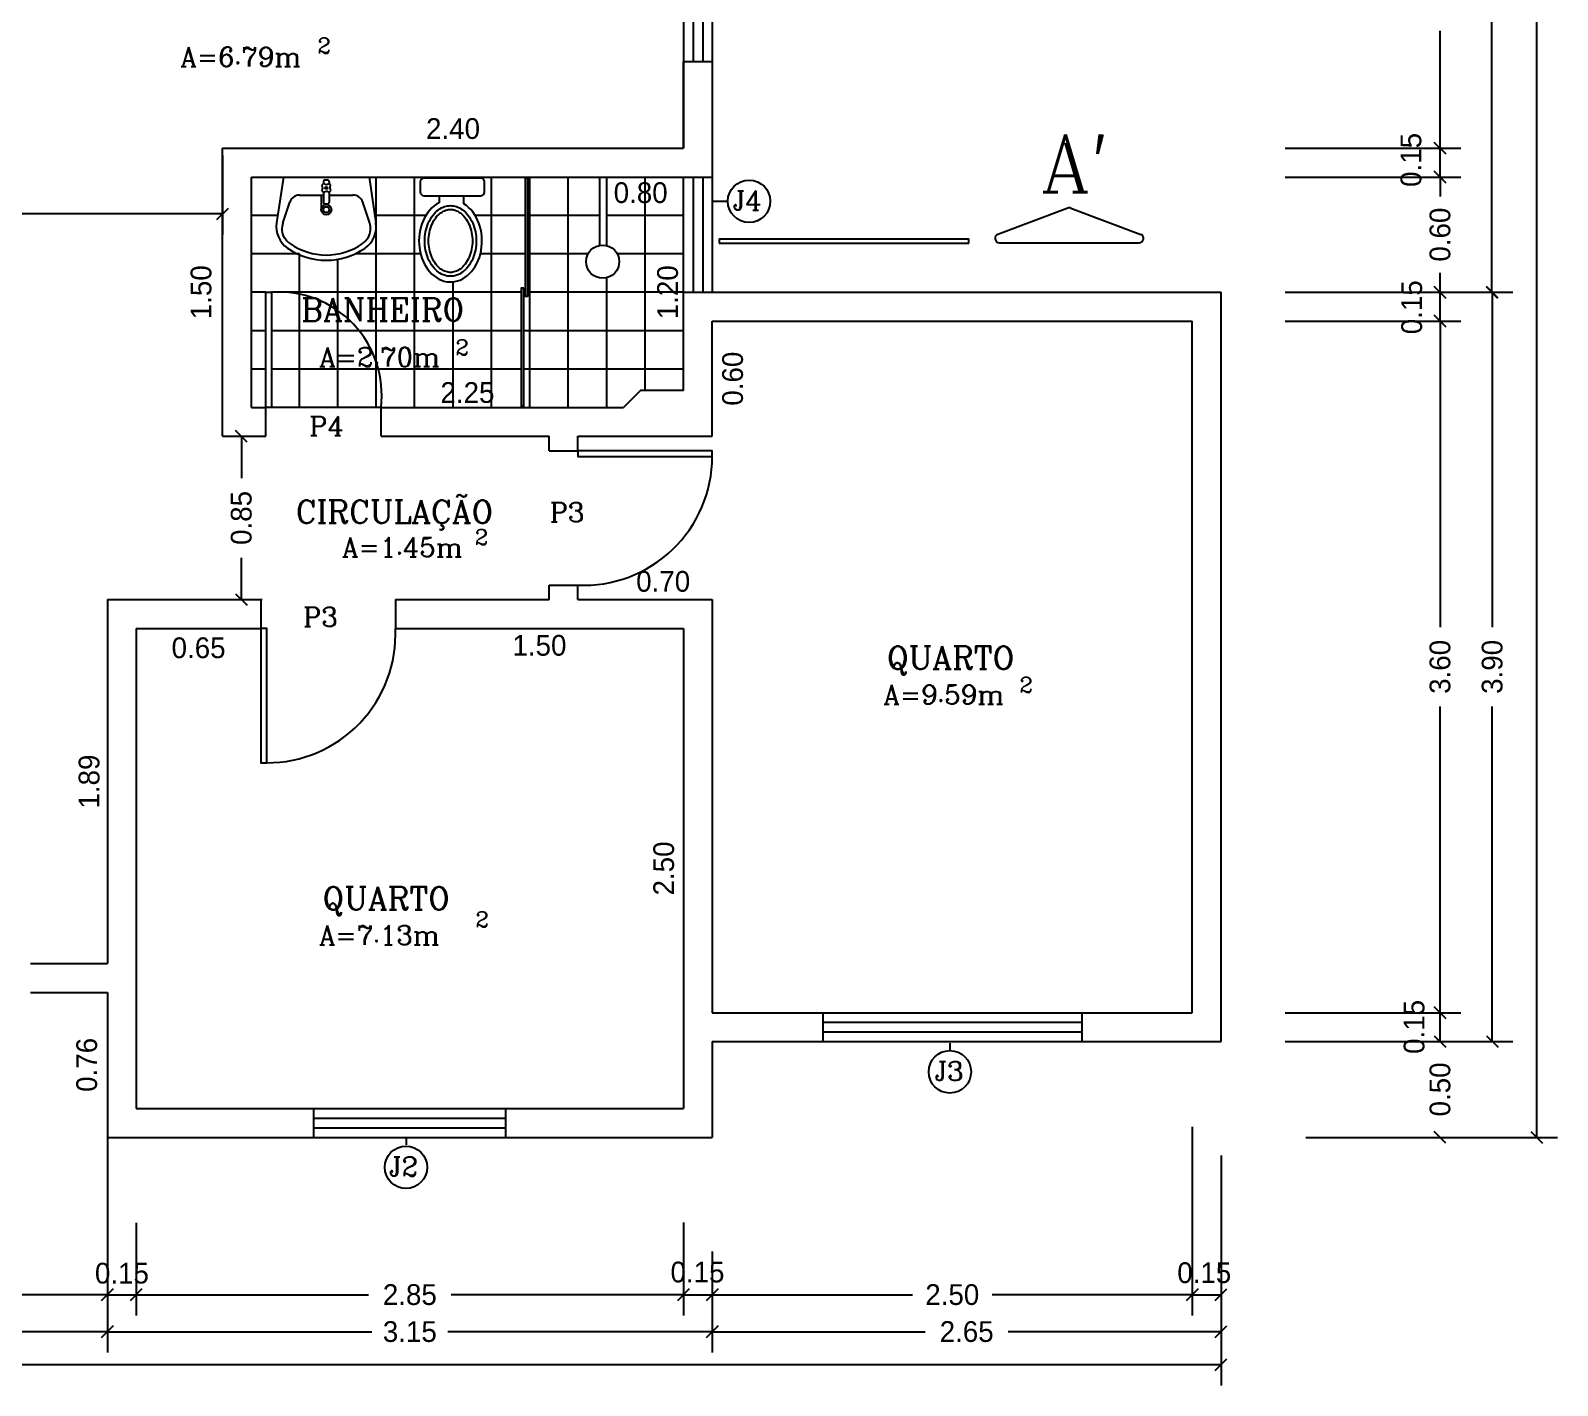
# Model space of a CAD drawing. Extents: x 11 to 119, y 71 to 102.
# Drawn here: x 50.57 to 58.52, y 84.24 to 91.3 of the extents above; entities that cross this region are included whole.
import ezdxf

# ---------------------------------------------------------------- set-up
doc = ezdxf.new("R2010")
doc.units = 0
doc.header["$LTSCALE"] = 20
doc.layers.get('0').update_dxf_attribs({"linetype": 'CONTINUOUS'})
doc.layers.get('DEFPOINTS').update_dxf_attribs({"linetype": 'CONTINUOUS'})
for name, color, linetype in [('COTAS', 244, 'CONTINUOUS'), ('EQUIPAMENTOS', 1, 'CONTINUOUS'), ('ESQUADRIAS', 244, 'CONTINUOUS'), ('PAREDE', 7, 'CONTINUOUS'), ('PAREDES', 7, 'CONTINUOUS'), ('PISO', 30, 'CONTINUOUS'), ('TEXTO', 1, 'CONTINUOUS')]:
    doc.layers.add(name, color=color, linetype=linetype)
doc.styles.add('ROMANC', font='ROMANC.SHX')
doc.dimstyles.get("Standard").update_dxf_attribs({"dimtxt": 0.18, "dimasz": 0.18, "dimexe": 0.18, "dimexo": 0.0625, "dimgap": 0.09, "dimtad": 0, "dimtih": 1, "dimtoh": 1, "dimzin": 0, "dimtxsty": 'STANDARD', "dimcen": 0.09, "dimclrt": 30, "dimazin": 3, "dimtfac": 1, "dimtdec": 4, "dimtofl": 0, "dimtmove": 0, "dimatfit": 3, "dimtolj": 1, "dimtzin": 0})

# ---------------------------------------------------------------- blocks, each defined once
blk = doc.blocks.new('_OBLIQUE')
at = {"color": 0, "linetype": 'BYBLOCK'}
blk.add_line((-0.5, -0.5), (0.5, 0.5), dxfattribs=at)
blk = doc.blocks.new('*D92')
at = {"color": 0, "linetype": 'BYBLOCK', "ltscale": 0.2}
for p, q in [((33.4811, 94.5587), (33.4811, 93.2779)), ((36.0311, 94.5587), (36.0311, 93.2779)), ((33.4811, 93.3859), (34.5401, 93.3859)), ((36.0311, 93.3859), (34.9721, 93.3859))]:
    blk.add_line(p, q, dxfattribs=at)
at = {"layer": 'DEFPOINTS', "color": 0, "linetype": 'BYBLOCK', "ltscale": 0.2}
for p in [(33.4811, 94.5962), (36.0311, 94.5962), (36.0311, 93.3859)]:
    blk.add_point(p, dxfattribs=at)
at = {"color": 0, "linetype": 'BYBLOCK', "ltscale": 0.2, "xscale": 0.06, "yscale": 0.06, "zscale": 0.06, "rotation": 180}
blk.add_blockref('_OBLIQUE', (33.4811, 93.3859), dxfattribs=at)
at = {"color": 0, "linetype": 'BYBLOCK', "ltscale": 0.2, "xscale": 0.06, "yscale": 0.06, "zscale": 0.06}
blk.add_blockref('_OBLIQUE', (36.0311, 93.3859), dxfattribs=at)
at = {"color": 30, "linetype": 'BYBLOCK', "ltscale": 0.2, "insert": (34.7561, 93.3859), "char_height": 0.108, "attachment_point": 5}
blk.add_mtext('\\A1;2.55', dxfattribs=at)
blk = doc.blocks.new('*D89')
at = {"color": 0, "linetype": 'BYBLOCK', "ltscale": 0.2}
for p, q in [((36.0311, 94.7087), (36.0311, 93.4704)), ((33.6311, 93.5784), (34.6241, 93.5784)), ((36.0311, 93.5784), (35.0381, 93.5784))]:
    blk.add_line(p, q, dxfattribs=at)
at = {"layer": 'DEFPOINTS', "color": 0, "linetype": 'BYBLOCK', "ltscale": 0.2}
for p in [(33.6311, 94.7462), (36.0311, 94.7462), (36.0311, 93.5784)]:
    blk.add_point(p, dxfattribs=at)
at = {"color": 0, "linetype": 'BYBLOCK', "ltscale": 0.2, "xscale": 0.06, "yscale": 0.06, "zscale": 0.06, "rotation": 180}
blk.add_blockref('_OBLIQUE', (33.6311, 93.5784), dxfattribs=at)
at = {"color": 0, "linetype": 'BYBLOCK', "ltscale": 0.2, "xscale": 0.06, "yscale": 0.06, "zscale": 0.06}
blk.add_blockref('_OBLIQUE', (36.0311, 93.5784), dxfattribs=at)
at = {"color": 30, "linetype": 'BYBLOCK', "ltscale": 0.2, "insert": (34.8311, 93.5784), "char_height": 0.108, "attachment_point": 5}
blk.add_mtext('\\A1;2.40', dxfattribs=at)
blk = doc.blocks.new('*D93')
at = {"color": 0, "linetype": 'BYBLOCK', "ltscale": 0.2}
for p, q in [((39.1811, 93.8036), (39.1811, 93.2779)), ((36.0311, 93.3859), (37.4081, 93.3859)), ((39.1811, 93.3859), (37.8041, 93.3859))]:
    blk.add_line(p, q, dxfattribs=at)
at = {"layer": 'DEFPOINTS', "color": 0, "linetype": 'BYBLOCK', "ltscale": 0.2}
for p in [(36.0311, 94.5962), (39.1811, 93.8411), (39.1811, 93.3859)]:
    blk.add_point(p, dxfattribs=at)
at = {"color": 0, "linetype": 'BYBLOCK', "ltscale": 0.2, "xscale": 0.06, "yscale": 0.06, "zscale": 0.06, "rotation": 180}
blk.add_blockref('_OBLIQUE', (36.0311, 93.3859), dxfattribs=at)
at = {"color": 0, "linetype": 'BYBLOCK', "ltscale": 0.2, "xscale": 0.06, "yscale": 0.06, "zscale": 0.06}
blk.add_blockref('_OBLIQUE', (39.1811, 93.3859), dxfattribs=at)
at = {"color": 30, "linetype": 'BYBLOCK', "ltscale": 0.2, "insert": (37.6061, 93.3859), "char_height": 0.108, "attachment_point": 5}
blk.add_mtext('\\A1;3.15', dxfattribs=at)
blk = doc.blocks.new('*D90')
at = {"color": 0, "linetype": 'BYBLOCK', "ltscale": 0.2}
for p, q in [((39.0311, 93.9536), (39.0311, 93.4704)), ((36.1811, 93.5784), (37.3901, 93.5784)), ((39.0311, 93.5784), (37.8221, 93.5784))]:
    blk.add_line(p, q, dxfattribs=at)
at = {"layer": 'DEFPOINTS', "color": 0, "linetype": 'BYBLOCK', "ltscale": 0.2}
for p in [(36.1811, 93.9911), (39.0311, 93.9911), (39.0311, 93.5784)]:
    blk.add_point(p, dxfattribs=at)
at = {"color": 0, "linetype": 'BYBLOCK', "ltscale": 0.2, "xscale": 0.06, "yscale": 0.06, "zscale": 0.06, "rotation": 180}
blk.add_blockref('_OBLIQUE', (36.1811, 93.5784), dxfattribs=at)
at = {"color": 0, "linetype": 'BYBLOCK', "ltscale": 0.2, "xscale": 0.06, "yscale": 0.06, "zscale": 0.06}
blk.add_blockref('_OBLIQUE', (39.0311, 93.5784), dxfattribs=at)
at = {"color": 30, "linetype": 'BYBLOCK', "ltscale": 0.2, "insert": (37.6061, 93.5784), "char_height": 0.108, "attachment_point": 5}
blk.add_mtext('\\A1;2.85', dxfattribs=at)
blk = doc.blocks.new('*D94')
at = {"color": 0, "linetype": 'BYBLOCK', "ltscale": 0.2}
for p, q in [((41.8303, 94.3028), (41.8303, 93.2779)), ((39.1811, 93.3859), (40.2897, 93.3859)), ((41.8303, 93.3859), (40.7217, 93.3859))]:
    blk.add_line(p, q, dxfattribs=at)
at = {"layer": 'DEFPOINTS', "color": 0, "linetype": 'BYBLOCK', "ltscale": 0.2}
for p in [(41.8303, 94.3403), (39.1811, 93.8411), (41.8303, 93.3859)]:
    blk.add_point(p, dxfattribs=at)
at = {"color": 0, "linetype": 'BYBLOCK', "ltscale": 0.2, "xscale": 0.06, "yscale": 0.06, "zscale": 0.06, "rotation": 180}
blk.add_blockref('_OBLIQUE', (39.1811, 93.3859), dxfattribs=at)
at = {"color": 0, "linetype": 'BYBLOCK', "ltscale": 0.2, "xscale": 0.06, "yscale": 0.06, "zscale": 0.06}
blk.add_blockref('_OBLIQUE', (41.8303, 93.3859), dxfattribs=at)
at = {"color": 30, "linetype": 'BYBLOCK', "ltscale": 0.2, "insert": (40.5057, 93.3859), "char_height": 0.108, "attachment_point": 5}
blk.add_mtext('\\A1;2.65', dxfattribs=at)
blk = doc.blocks.new('*D91')
at = {"color": 0, "linetype": 'BYBLOCK', "ltscale": 0.2}
for p, q in [((41.6803, 94.4528), (41.6803, 93.4704)), ((39.1811, 93.5784), (40.2237, 93.5784)), ((41.6803, 93.5784), (40.6377, 93.5784))]:
    blk.add_line(p, q, dxfattribs=at)
at = {"layer": 'DEFPOINTS', "color": 0, "linetype": 'BYBLOCK', "ltscale": 0.2}
for p in [(41.6803, 94.4903), (39.1811, 93.8411), (41.6803, 93.5784)]:
    blk.add_point(p, dxfattribs=at)
at = {"color": 0, "linetype": 'BYBLOCK', "ltscale": 0.2, "xscale": 0.06, "yscale": 0.06, "zscale": 0.06, "rotation": 180}
blk.add_blockref('_OBLIQUE', (39.1811, 93.5784), dxfattribs=at)
at = {"color": 0, "linetype": 'BYBLOCK', "ltscale": 0.2, "xscale": 0.06, "yscale": 0.06, "zscale": 0.06}
blk.add_blockref('_OBLIQUE', (41.6803, 93.5784), dxfattribs=at)
at = {"color": 30, "linetype": 'BYBLOCK', "ltscale": 0.2, "insert": (40.4307, 93.5784), "char_height": 0.108, "attachment_point": 5}
blk.add_mtext('\\A1;2.50', dxfattribs=at)
blk = doc.blocks.new('*D87')
at = {"color": 0, "linetype": 'BYBLOCK', "ltscale": 0.2}
for p, q in [((22.5814, 94.2554), (22.5814, 93.1061)), ((41.8303, 94.2547), (41.8303, 93.1061)), ((22.5814, 93.2141), (31.9539, 93.2141)), ((41.8303, 93.2141), (32.4579, 93.2141))]:
    blk.add_line(p, q, dxfattribs=at)
at = {"layer": 'DEFPOINTS', "color": 0, "linetype": 'BYBLOCK', "ltscale": 0.2}
for p in [(22.5814, 94.2929), (41.8303, 94.2922), (41.8303, 93.2141)]:
    blk.add_point(p, dxfattribs=at)
at = {"color": 0, "linetype": 'BYBLOCK', "ltscale": 0.2, "xscale": 0.06, "yscale": 0.06, "zscale": 0.06, "rotation": 180}
blk.add_blockref('_OBLIQUE', (22.5814, 93.2141), dxfattribs=at)
at = {"color": 0, "linetype": 'BYBLOCK', "ltscale": 0.2, "xscale": 0.06, "yscale": 0.06, "zscale": 0.06}
blk.add_blockref('_OBLIQUE', (41.8303, 93.2141), dxfattribs=at)
at = {"color": 30, "linetype": 'BYBLOCK', "ltscale": 0.2, "insert": (32.2059, 93.2141), "char_height": 0.108, "attachment_point": 5}
blk.add_mtext('\\A1;19.25', dxfattribs=at)
blk = doc.blocks.new('*D100')
at = {"color": 0, "linetype": 'BYBLOCK', "ltscale": 0.2}
for p, q in [((42.9141, 103.6476), (43.3479, 103.6476)), ((43.2399, 103.6476), (43.2399, 101.4386)), ((43.2399, 98.7976), (43.2399, 101.0066)), ((42.9155, 98.7976), (43.3479, 98.7976))]:
    blk.add_line(p, q, dxfattribs=at)
at = {"layer": 'DEFPOINTS', "color": 0, "linetype": 'BYBLOCK', "ltscale": 0.2}
for p in [(42.8766, 103.6476), (42.878, 98.7976), (43.2399, 98.7976)]:
    blk.add_point(p, dxfattribs=at)
at = {"color": 0, "linetype": 'BYBLOCK', "ltscale": 0.2, "xscale": 0.06, "yscale": 0.06, "zscale": 0.06}
for p, rotation in [((43.2399, 103.6476), 90), ((43.2399, 98.7976), 270)]:
    blk.add_blockref('_OBLIQUE', p, dxfattribs=dict(at, rotation=rotation))
at = {"color": 30, "linetype": 'BYBLOCK', "ltscale": 0.2, "insert": (43.2399, 101.2226), "char_height": 0.108, "attachment_point": 5, "rotation": 90}
blk.add_mtext('\\A1;4.85', dxfattribs=at)
blk = doc.blocks.new('*D96')
at = {"color": 0, "linetype": 'BYBLOCK', "ltscale": 0.2}
for p, q in [((42.2723, 108.0476), (43.582, 108.0476)), ((43.474, 108.0476), (43.474, 101.4746)), ((43.474, 94.3976), (43.474, 100.9706)), ((42.2723, 94.3976), (43.582, 94.3976))]:
    blk.add_line(p, q, dxfattribs=at)
at = {"layer": 'DEFPOINTS', "color": 0, "linetype": 'BYBLOCK', "ltscale": 0.2}
for p in [(42.2348, 108.0476), (42.2348, 94.3976), (43.474, 94.3976)]:
    blk.add_point(p, dxfattribs=at)
at = {"color": 0, "linetype": 'BYBLOCK', "ltscale": 0.2, "xscale": 0.06, "yscale": 0.06, "zscale": 0.06}
for p, rotation in [((43.474, 108.0476), 90), ((43.474, 94.3976), 270)]:
    blk.add_blockref('_OBLIQUE', p, dxfattribs=dict(at, rotation=rotation))
at = {"color": 30, "linetype": 'BYBLOCK', "ltscale": 0.2, "insert": (43.474, 101.2226), "char_height": 0.108, "attachment_point": 5, "rotation": 90}
blk.add_mtext('\\A1;13.65', dxfattribs=at)
blk = doc.blocks.new('*D83')
at = {"layer": 'DEFPOINTS', "color": 0, "linetype": 'BYBLOCK', "ltscale": 0.2}
for p in [(36.6311, 99.5476), (36.5195, 98.0476), (36.6311, 98.0476)]:
    blk.add_point(p, dxfattribs=at)
at = {"color": 30, "linetype": 'BYBLOCK', "ltscale": 0.2, "insert": (36.5195, 98.7976), "char_height": 0.108, "attachment_point": 5, "rotation": 90}
blk.add_mtext('\\A1;1.50', dxfattribs=at)
blk = doc.blocks.new('*D77')
at = {"layer": 'DEFPOINTS', "color": 0, "linetype": 'BYBLOCK', "ltscale": 0.2}
for p in [(39.1811, 98.6476), (39.1811, 98.0476), (39.2875, 98.0476)]:
    blk.add_point(p, dxfattribs=at)
at = {"color": 30, "linetype": 'BYBLOCK', "ltscale": 0.2, "insert": (39.2875, 98.3476), "char_height": 0.108, "attachment_point": 5, "rotation": 90}
blk.add_mtext('\\A1;0.60', dxfattribs=at)
blk = doc.blocks.new('*D84')
at = {"layer": 'DEFPOINTS', "color": 0, "linetype": 'BYBLOCK', "ltscale": 0.2}
for p in [(35.9365, 97.1976), (35.9365, 95.3026), (35.9365, 95.3026)]:
    blk.add_point(p, dxfattribs=at)
at = {"color": 30, "linetype": 'BYBLOCK', "ltscale": 0.2, "insert": (35.9365, 96.2501), "char_height": 0.108, "attachment_point": 5, "rotation": 90}
blk.add_mtext('\\A1;1.89', dxfattribs=at)
blk = doc.blocks.new('*D82')
at = {"layer": 'DEFPOINTS', "color": 0, "linetype": 'BYBLOCK', "ltscale": 0.2}
for p in [(38.9286, 97.0476), (38.9286, 94.5476), (38.9286, 94.5476)]:
    blk.add_point(p, dxfattribs=at)
at = {"color": 30, "linetype": 'BYBLOCK', "ltscale": 0.2, "insert": (38.9286, 95.7976), "char_height": 0.108, "attachment_point": 5, "rotation": 90}
blk.add_mtext('\\A1;2.50', dxfattribs=at)
blk = doc.blocks.new('*D95')
at = {"layer": 'DEFPOINTS', "color": 0, "linetype": 'BYBLOCK', "ltscale": 0.2}
for p in [(36.0311, 95.1526), (35.9241, 94.3976), (36.0311, 94.3976)]:
    blk.add_point(p, dxfattribs=at)
at = {"color": 30, "linetype": 'BYBLOCK', "ltscale": 0.2, "insert": (35.9241, 94.7751), "char_height": 0.108, "attachment_point": 5, "rotation": 90}
blk.add_mtext('\\A1;0.76', dxfattribs=at)
blk = doc.blocks.new('*D79')
at = {"layer": 'DEFPOINTS', "color": 0, "linetype": 'BYBLOCK', "ltscale": 0.2}
for p in [(37.5311, 97.0476), (39.0311, 97.0476), (39.0311, 96.9586)]:
    blk.add_point(p, dxfattribs=at)
at = {"color": 30, "linetype": 'BYBLOCK', "ltscale": 0.2, "insert": (38.2811, 96.9586), "char_height": 0.108, "attachment_point": 5}
blk.add_mtext('\\A1;1.50', dxfattribs=at)
blk = doc.blocks.new('*D81')
at = {"color": 0, "linetype": 'BYBLOCK', "ltscale": 0.2}
for p, q in [((36.6686, 98.0476), (36.8368, 98.0476)), ((36.7288, 98.0476), (36.7288, 97.8296)), ((36.7288, 97.1976), (36.7288, 97.4156)), ((36.6686, 97.1976), (36.8368, 97.1976))]:
    blk.add_line(p, q, dxfattribs=at)
at = {"layer": 'DEFPOINTS', "color": 0, "linetype": 'BYBLOCK', "ltscale": 0.2}
for p in [(36.6311, 98.0476), (36.6311, 97.1976), (36.7288, 97.1976)]:
    blk.add_point(p, dxfattribs=at)
at = {"color": 0, "linetype": 'BYBLOCK', "ltscale": 0.2, "xscale": 0.06, "yscale": 0.06, "zscale": 0.06}
for p, rotation in [((36.7288, 98.0476), 90), ((36.7288, 97.1976), 270)]:
    blk.add_blockref('_OBLIQUE', p, dxfattribs=dict(at, rotation=rotation))
at = {"color": 30, "linetype": 'BYBLOCK', "ltscale": 0.2, "insert": (36.7288, 97.6226), "char_height": 0.108, "attachment_point": 5, "rotation": 90}
blk.add_mtext('\\A1;0.85', dxfattribs=at)
blk = doc.blocks.new('*D80')
at = {"layer": 'DEFPOINTS', "color": 0, "linetype": 'BYBLOCK', "ltscale": 0.2}
for p in [(36.1811, 97.0476), (36.8311, 97.0476), (36.8311, 96.9459)]:
    blk.add_point(p, dxfattribs=at)
at = {"color": 30, "linetype": 'BYBLOCK', "ltscale": 0.2, "insert": (36.5061, 96.9459), "char_height": 0.108, "attachment_point": 5}
blk.add_mtext('\\A1;0.65', dxfattribs=at)
blk = doc.blocks.new('*D78')
at = {"layer": 'DEFPOINTS', "color": 0, "linetype": 'BYBLOCK', "ltscale": 0.2}
for p in [(38.5754, 97.2917), (39.2754, 97.2917), (39.2754, 97.2917)]:
    blk.add_point(p, dxfattribs=at)
at = {"color": 30, "linetype": 'BYBLOCK', "ltscale": 0.2, "insert": (38.9254, 97.2917), "char_height": 0.108, "attachment_point": 5}
blk.add_mtext('\\A1;0.70', dxfattribs=at)
blk = doc.blocks.new('*D86')
at = {"color": 0, "linetype": 'BYBLOCK', "ltscale": 0.2}
for p, q in [((33.6311, 100.1351), (33.6311, 99.0979)), ((36.6311, 99.5101), (36.6311, 99.0979)), ((33.6311, 99.2059), (34.9331, 99.2059)), ((36.6311, 99.2059), (35.3291, 99.2059))]:
    blk.add_line(p, q, dxfattribs=at)
at = {"layer": 'DEFPOINTS', "color": 0, "linetype": 'BYBLOCK', "ltscale": 0.2}
for p in [(33.6311, 100.1726), (36.6311, 99.5476), (36.6311, 99.2059)]:
    blk.add_point(p, dxfattribs=at)
at = {"color": 0, "linetype": 'BYBLOCK', "ltscale": 0.2, "xscale": 0.06, "yscale": 0.06, "zscale": 0.06, "rotation": 180}
blk.add_blockref('_OBLIQUE', (33.6311, 99.2059), dxfattribs=at)
at = {"color": 0, "linetype": 'BYBLOCK', "ltscale": 0.2, "xscale": 0.06, "yscale": 0.06, "zscale": 0.06}
blk.add_blockref('_OBLIQUE', (36.6311, 99.2059), dxfattribs=at)
at = {"color": 30, "linetype": 'BYBLOCK', "ltscale": 0.2, "insert": (35.1311, 99.2059), "char_height": 0.108, "attachment_point": 5}
blk.add_mtext('\\A1;3.00', dxfattribs=at)
blk = doc.blocks.new('*D74')
at = {"layer": 'DEFPOINTS', "color": 0, "linetype": 'BYBLOCK', "ltscale": 0.2}
for p in [(39.0311, 98.2748), (36.7811, 98.1976), (39.0311, 98.1976)]:
    blk.add_point(p, dxfattribs=at)
at = {"color": 30, "linetype": 'BYBLOCK', "ltscale": 0.2, "insert": (37.9061, 98.2748), "char_height": 0.108, "attachment_point": 5}
blk.add_mtext('\\A1;2.25', dxfattribs=at)
blk = doc.blocks.new('*D73')
at = {"layer": 'DEFPOINTS', "color": 0, "linetype": 'BYBLOCK', "ltscale": 0.2}
for p in [(36.6311, 99.6491), (36.6311, 99.5476), (39.0311, 99.5476)]:
    blk.add_point(p, dxfattribs=at)
at = {"color": 30, "linetype": 'BYBLOCK', "ltscale": 0.2, "insert": (37.8311, 99.6491), "char_height": 0.108, "attachment_point": 5}
blk.add_mtext('\\A1;2.40', dxfattribs=at)
blk = doc.blocks.new('*D76')
at = {"layer": 'DEFPOINTS', "color": 0, "linetype": 'BYBLOCK', "ltscale": 0.2}
for p in [(38.8531, 99.3976), (38.8531, 98.1976), (38.9489, 98.1976)]:
    blk.add_point(p, dxfattribs=at)
at = {"color": 30, "linetype": 'BYBLOCK', "ltscale": 0.2, "insert": (38.9489, 98.7976), "char_height": 0.108, "attachment_point": 5, "rotation": 90}
blk.add_mtext('\\A1;1.20', dxfattribs=at)
blk = doc.blocks.new('*D75')
at = {"layer": 'DEFPOINTS', "color": 0, "linetype": 'BYBLOCK', "ltscale": 0.2}
for p in [(38.4081, 99.3976), (39.2081, 99.3976), (39.2081, 99.3153)]:
    blk.add_point(p, dxfattribs=at)
at = {"color": 30, "linetype": 'BYBLOCK', "ltscale": 0.2, "insert": (38.8081, 99.3153), "char_height": 0.108, "attachment_point": 5}
blk.add_mtext('\\A1;0.80', dxfattribs=at)
blk = doc.blocks.new('*D99')
at = {"color": 0, "linetype": 'BYBLOCK', "ltscale": 0.2}
for p, q in [((42.8849, 98.7976), (43.3504, 98.7976)), ((43.2424, 98.7976), (43.2424, 97.0542)), ((43.2424, 94.8968), (43.2424, 96.6402)), ((42.8849, 94.8968), (43.3504, 94.8968))]:
    blk.add_line(p, q, dxfattribs=at)
at = {"layer": 'DEFPOINTS', "color": 0, "linetype": 'BYBLOCK', "ltscale": 0.2}
for p in [(42.8474, 98.7976), (42.8474, 94.8968), (43.2424, 94.8968)]:
    blk.add_point(p, dxfattribs=at)
at = {"color": 0, "linetype": 'BYBLOCK', "ltscale": 0.2, "xscale": 0.06, "yscale": 0.06, "zscale": 0.06}
for p, rotation in [((43.2424, 98.7976), 90), ((43.2424, 94.8968), 270)]:
    blk.add_blockref('_OBLIQUE', p, dxfattribs=dict(at, rotation=rotation))
at = {"color": 30, "linetype": 'BYBLOCK', "ltscale": 0.2, "insert": (43.2424, 96.8472), "char_height": 0.108, "attachment_point": 5, "rotation": 90}
blk.add_mtext('\\A1;3.90', dxfattribs=at)
blk = doc.blocks.new('*D97')
at = {"color": 0, "linetype": 'BYBLOCK', "ltscale": 0.2}
for p, q in [((42.9708, 94.8968), (42.9708, 95.0168)), ((42.4334, 94.8968), (43.0788, 94.8968)), ((42.4334, 94.3976), (43.0788, 94.3976)), ((42.9708, 94.3976), (42.9708, 94.3976))]:
    blk.add_line(p, q, dxfattribs=at)
at = {"layer": 'DEFPOINTS', "color": 0, "linetype": 'BYBLOCK', "ltscale": 0.2}
for p in [(42.3959, 94.8968), (42.9708, 94.8968), (42.3959, 94.3976)]:
    blk.add_point(p, dxfattribs=at)
at = {"color": 0, "linetype": 'BYBLOCK', "ltscale": 0.2, "xscale": 0.06, "yscale": 0.06, "zscale": 0.06}
for p, rotation in [((42.9708, 94.8968), 270), ((42.9708, 94.3976), 90)]:
    blk.add_blockref('_OBLIQUE', p, dxfattribs=dict(at, rotation=rotation))
at = {"color": 30, "linetype": 'BYBLOCK', "ltscale": 0.2, "insert": (42.9708, 94.6472), "char_height": 0.108, "attachment_point": 5, "rotation": 90}
blk.add_mtext('\\A1;0.50', dxfattribs=at)

msp = doc.modelspace()

# ---------------------------------------------------------------- linework, layer by layer
at = {"color": 244, "linetype": 'BYBLOCK', "ltscale": 0.2}
for p, q in [((57.9091, 90.6845), (57.9091, 91.2955)), ((57.1027, 90.6845), (58.0171, 90.6845)), ((57.9091, 90.5345), (57.9091, 90.6845)), ((57.1027, 90.5345), (58.0171, 90.5345)), ((57.9091, 90.5345), (57.9091, 90.4325)), ((57.9091, 89.9345), (57.9091, 90.0365)), ((57.1027, 89.9345), (58.0171, 89.9345)), ((57.9091, 89.7845), (57.9091, 89.9345)), ((57.1027, 89.7845), (58.0171, 89.7845)), ((57.9091, 89.7845), (57.9091, 88.1912)), ((57.9091, 86.1838), (57.9091, 87.7772)), ((57.9091, 86.1838), (57.9091, 86.2438)), ((57.1027, 86.1838), (58.0171, 86.1838)), ((57.9091, 86.0338), (57.9091, 86.1838)), ((57.1027, 86.0338), (58.0171, 86.0338)), ((56.7686, 85.4398), (56.7686, 84.6074)), ((51.1194, 85.0905), (51.1194, 84.6074)), ((54.1194, 84.9405), (54.1194, 84.6074)), ((50.9694, 84.7154), (51.1194, 84.7154)), ((53.9694, 84.7154), (54.1194, 84.7154)), ((56.6186, 84.7154), (56.7686, 84.7154))]:
    msp.add_line(p, q, dxfattribs=at)
at = {"layer": 'DEFPOINTS', "color": 0, "linetype": 'BYBLOCK', "ltscale": 0.2}
for p in [(53.9694, 90.6845), (53.9694, 90.6845), (54.1194, 90.5345), (54.1194, 90.5345), (56.7686, 89.9345), (56.7686, 89.9345), (56.6186, 89.7845), (56.6186, 89.7845), (56.6186, 86.1838), (56.6186, 86.1838), (56.7686, 86.0338), (50.9694, 85.8831), (56.6186, 85.6273), (53.9694, 85.128)]:
    msp.add_point(p, dxfattribs=at)
at = {"layer": 'DEFPOINTS', "color": 244, "linetype": 'BYBLOCK', "ltscale": 0.2}
for p in [(57.9091, 90.6845), (57.9091, 90.5345), (57.9091, 89.9345), (57.9091, 89.7845), (57.9091, 86.1838), (56.7686, 85.4773), (51.1194, 85.128), (54.1194, 84.978), (51.1194, 84.7154), (54.1194, 84.7154), (56.7686, 84.7154)]:
    msp.add_point(p, dxfattribs=at)
at = {"layer": 'EQUIPAMENTOS', "color": 244, "ltscale": 0.3}
for p, q in [((51.887, 90.5345), (51.8507, 90.2959)), ((51.887, 90.5345), (52.3318, 90.5345)), ((52.0944, 90.5095), (52.0944, 90.4994)), ((52.1044, 90.5195), (52.1144, 90.5195)), ((52.1244, 90.5095), (52.1244, 90.4994)), ((52.3318, 90.5345), (52.368, 90.2959)), ((51.8831, 90.295), (51.9191, 90.4037)), ((51.9704, 90.4407), (52.0944, 90.4407)), ((52.0944, 90.4557), (52.0944, 90.4043)), ((52.1244, 90.4557), (52.1244, 90.4043)), ((52.1244, 90.4407), (52.2484, 90.4407)), ((52.3356, 90.295), (52.2997, 90.4037)), ((52.1044, 90.3943), (52.1144, 90.3943))]:
    msp.add_line(p, q, dxfattribs=at)
at = {"layer": 'EQUIPAMENTOS', "color": 244, "linetype": 'CONTINUOUS', "ltscale": 0.04}
for p, q in [((52.5985, 90.5091), (52.5985, 90.457)), ((52.9136, 90.5291), (52.6185, 90.5291)), ((52.9336, 90.457), (52.9336, 90.5091)), ((52.6185, 90.437), (52.9136, 90.437))]:
    msp.add_line(p, q, dxfattribs=at)
at = {"layer": 'EQUIPAMENTOS', "color": 244, "ltscale": 0.5}
for p, q in [((53.5328, 90.5375), (53.5328, 90.1788)), ((53.568, 90.5375), (53.568, 90.1782))]:
    msp.add_line(p, q, dxfattribs=at)
at = {"layer": 'EQUIPAMENTOS', "color": 244, "linetype": 'CONTINUOUS', "ltscale": 0.3}
msp.add_line((52.0826, 90.4407), (52.0826, 90.3678), dxfattribs=at)
at = {"layer": 'EQUIPAMENTOS', "color": 244, "linetype": 'CONTINUOUS', "ltscale": 0.5}
for p, q in [((52.6964, 90.437), (52.6964, 90.4008)), ((52.8258, 90.3953), (52.8258, 90.437))]:
    msp.add_line(p, q, dxfattribs=at)
at = {"layer": 'EQUIPAMENTOS', "color": 30, "ltscale": 0.2}
for points in [[(53.1587, 90.5284), (53.1458, 90.5284), (53.1458, 89.9148), (53.1587, 89.9148)], [(53.1372, 89.9556), (53.1244, 89.9556), (53.1244, 89.342), (53.1372, 89.342)]]:
    msp.add_lwpolyline(points, close=True, dxfattribs=at)
at = {"layer": 'EQUIPAMENTOS', "color": 244, "ltscale": 0.3}
for centre, radius in [((52.1094, 90.4776), 0.00545), ((52.1094, 90.3645), 0.0265), ((52.1094, 90.3645), 0.0152)]:
    msp.add_circle(centre, radius, dxfattribs=at)
at = {"layer": 'EQUIPAMENTOS', "color": 244, "ltscale": 0.5}
msp.add_circle((53.5488, 90.0939), 0.0864, dxfattribs=at)
at = {"layer": 'EQUIPAMENTOS', "color": 244, "ltscale": 0.3}
for centre, radius, start, end in [((52.1094, 90.4776), 0.0265, 120.30931, 151.85007), ((52.0726, 90.4769), 0.0188, 317.68942, 44.46996), ((52.1044, 90.5095), 0.01, 90, 180), ((52.1087, 90.5144), 0.0188, 227.68942, 314.46996), ((52.1144, 90.5095), 0.01, 0, 90), ((52.1094, 90.4776), 0.0265, 30.30931, 61.85007), ((52.1462, 90.4782), 0.0188, 137.68942, 224.46996), ((51.9704, 90.3867), 0.054, 90, 161.69005), ((52.1094, 90.4776), 0.0265, 210.30931, 241.85007), ((52.1044, 90.4043), 0.01, 180, 270), ((52.1101, 90.4407), 0.0188, 47.68942, 134.46996), ((52.1144, 90.4043), 0.01, 270, 0), ((52.1094, 90.4776), 0.0265, 300.30931, 331.85007), ((52.2484, 90.3867), 0.054, 18.30995, 90), ((51.9842, 90.2756), 0.135, 171.35854, 235.18128), ((51.9881, 90.2635), 0.1096, 163.29161, 203.50584), ((52.2346, 90.2756), 0.135, 304.81872, 8.64146), ((52.2502, 90.2667), 0.09, 330.35218, 18.30995), ((51.9842, 90.2756), 0.108, 209.64782, 235.18128), ((52.1094, 90.4556), 0.3542, 235.18128, 304.81872), ((52.1094, 90.4556), 0.3272, 235.18128, 304.81872), ((52.2346, 90.2756), 0.108, 304.81872, 330.35218)]:
    msp.add_arc(centre, radius, start, end, dxfattribs=at)
at = {"layer": 'EQUIPAMENTOS', "color": 244, "linetype": 'CONTINUOUS', "ltscale": 0.04}
for centre, start, end in [((52.6185, 90.5091), 90, 180), ((52.9136, 90.5091), 0, 90), ((52.6185, 90.457), 180, 270), ((52.9136, 90.457), 270, 0)]:
    msp.add_arc(centre, 0.02, start, end, dxfattribs=at)
at = {"layer": 'EQUIPAMENTOS', "color": 244, "linetype": 'CONTINUOUS', "ltscale": 0.5}
msp.add_ellipse((52.7561, 90.2017), major_axis=(0, -0.2138), ratio=0.767443, start_param=-2.768916, end_param=2.702855, dxfattribs=at)
for points in [[(52.7561, 90.0179), (52.766, 90.0179), (52.7763, 90.0194), (52.7974, 90.0263), (52.8082, 90.0318), (52.8291, 90.047), (52.8393, 90.057), (52.8574, 90.0806), (52.8654, 90.0942), (52.8844, 90.1384), (52.8902, 90.1701), (52.8902, 90.2333), (52.8844, 90.2649), (52.8654, 90.3091), (52.8574, 90.3228), (52.8393, 90.3464), (52.8291, 90.3563), (52.8082, 90.3716), (52.7974, 90.3771), (52.7763, 90.384), (52.766, 90.3855), (52.7463, 90.3855), (52.736, 90.384), (52.7149, 90.3771), (52.704, 90.3716), (52.6831, 90.3563), (52.673, 90.3464), (52.6548, 90.3228), (52.6469, 90.3091), (52.6279, 90.2649), (52.622, 90.2333), (52.622, 90.1701), (52.6279, 90.1384), (52.6469, 90.0942), (52.6548, 90.0806), (52.673, 90.057), (52.6831, 90.047), (52.704, 90.0318), (52.7149, 90.0263), (52.736, 90.0194), (52.7463, 90.0179), (52.7561, 90.0179)], [(52.7561, 90.0379), (52.7639, 90.0379), (52.7721, 90.039), (52.7891, 90.0446), (52.7981, 90.0491), (52.8157, 90.062), (52.8245, 90.0706), (52.8405, 90.0913), (52.8476, 90.1035), (52.8648, 90.1436), (52.8702, 90.1726), (52.8702, 90.2308), (52.8648, 90.2599), (52.8476, 90.2998), (52.8405, 90.312), (52.8245, 90.3328), (52.8157, 90.3414), (52.798, 90.3543), (52.7891, 90.3587), (52.7721, 90.3643), (52.7639, 90.3655), (52.7484, 90.3655), (52.7402, 90.3643), (52.7231, 90.3587), (52.7142, 90.3543), (52.6965, 90.3414), (52.6877, 90.3328), (52.6718, 90.3121), (52.6647, 90.2999), (52.6474, 90.2598), (52.642, 90.2308), (52.642, 90.1726), (52.6475, 90.1434), (52.6646, 90.1036), (52.6718, 90.0913), (52.6877, 90.0705), (52.6965, 90.062), (52.7142, 90.0491), (52.7231, 90.0446), (52.7402, 90.039), (52.7484, 90.0379), (52.7561, 90.0379)]]:
    msp.add_open_spline(points, degree=3, knots=[0, 0, 0, 0, 0.261799, 0.261799, 0.523599, 0.523599, 0.785398, 0.785398, 1.047198, 1.047198, 1.570796, 1.570796, 2.094395, 2.094395, 2.356194, 2.356194, 2.617994, 2.617994, 2.879793, 2.879793, 3.141593, 3.141593, 3.403392, 3.403392, 3.665191, 3.665191, 3.926991, 3.926991, 4.18879, 4.18879, 4.712389, 4.712389, 5.235988, 5.235988, 5.497787, 5.497787, 5.759587, 5.759587, 6.021386, 6.021386, 6.283185, 6.283185, 6.283185, 6.283185], dxfattribs=at)
at = {"layer": 'ESQUADRIAS', "color": 1, "ltscale": 0.2}
for p, q in [((53.9694, 91.8345), (53.9694, 91.1345)), ((54.1194, 91.8345), (54.1194, 91.1345)), ((53.9694, 89.9345), (53.9694, 90.5345)), ((54.1194, 90.5345), (54.1194, 89.9345)), ((54.1989, 90.4066), (54.122, 90.4066)), ((54.6943, 86.1838), (56.0443, 86.1838)), ((54.6943, 86.0338), (56.0443, 86.0338)), ((55.3585, 85.9861), (55.3585, 86.0252)), ((52.0444, 85.6845), (53.0444, 85.6845)), ((52.0444, 85.5345), (53.0444, 85.5345)), ((52.5265, 85.4961), (52.5265, 85.5353))]:
    msp.add_line(p, q, dxfattribs=at)
at = {"layer": 'ESQUADRIAS', "color": 5, "ltscale": 0.2}
for p, q in [((54.0194, 91.8345), (54.0194, 91.1345)), ((54.0694, 91.8345), (54.0694, 91.1345)), ((54.0194, 90.5345), (54.0194, 89.9345)), ((54.0694, 90.5345), (54.0694, 89.9345)), ((54.6943, 86.1338), (56.0443, 86.1338)), ((54.6943, 86.0838), (56.0443, 86.0838)), ((52.0444, 85.6345), (53.0444, 85.6345)), ((52.0444, 85.5845), (53.0444, 85.5845))]:
    msp.add_line(p, q, dxfattribs=at)
at = {"layer": 'ESQUADRIAS', "color": 1, "ltscale": 0.2}
for points in [[(51.7944, 89.3345), (51.7944, 89.9345), (51.8244, 89.9345), (51.8244, 89.3345)], [(53.4194, 89.1095), (53.4194, 89.0795), (54.1194, 89.0795), (54.1194, 89.1095)], [(51.7694, 88.1845), (51.7694, 87.4845), (51.7994, 87.4845), (51.7994, 88.1845)]]:
    msp.add_lwpolyline(points, close=True, dxfattribs=at)
for centre in [(54.311, 90.4083), (55.3565, 85.8758), (52.5244, 85.3789)]:
    msp.add_circle(centre, 0.1104, dxfattribs=at)
at = {"layer": 'ESQUADRIAS', "color": 30, "ltscale": 0.2}
for centre, radius, start, end in [((51.8618, 89.3994), 0.5365, 353.05995, 94.00244), ((53.4487, 89.0795), 0.6706, 267.4911, 360), ((51.7994, 88.1552), 0.6706, 270, 2.5089)]:
    msp.add_arc(centre, radius, start, end, dxfattribs=at)
at = {"layer": 'PAREDE', "color": 7, "ltscale": 0.2}
for p, q in [((54.1194, 91.1345), (53.9694, 91.1345)), ((53.9694, 91.1345), (53.9694, 90.6845)), ((53.9694, 90.6845), (53.9694, 91.1345)), ((54.1194, 91.1345), (54.1194, 90.5345)), ((51.5694, 89.1845), (51.5694, 90.6845)), ((51.5694, 90.6845), (53.9694, 90.6845)), ((51.5694, 90.6845), (53.9194, 90.6845)), ((51.7194, 90.5345), (54.1194, 90.5345)), ((51.7194, 89.3345), (51.7194, 90.5345)), ((53.9694, 89.9345), (56.7686, 89.9345)), ((53.9694, 89.4224), (53.9694, 89.9345)), ((56.7686, 86.0338), (56.7686, 89.9345)), ((54.1194, 89.7845), (56.6186, 89.7845)), ((54.1194, 89.1845), (54.1194, 89.7845)), ((56.6186, 86.1838), (56.6186, 89.7845)), ((51.7194, 89.3345), (51.7944, 89.3345)), ((51.7194, 89.3345), (51.7944, 89.3345)), ((51.7944, 89.1845), (51.7944, 89.3345)), ((52.3944, 89.1845), (52.3944, 89.3345)), ((52.3944, 89.3345), (53.6577, 89.3345)), ((51.5694, 89.1845), (51.7944, 89.1845)), ((51.5694, 89.1845), (51.7944, 89.1845)), ((52.3944, 89.1845), (53.2694, 89.1845)), ((53.2694, 89.1095), (53.2694, 89.1845)), ((53.2694, 89.1095), (53.2694, 89.1845)), ((53.4194, 89.1095), (53.4194, 89.1845)), ((53.4194, 89.1095), (53.4194, 89.1845)), ((53.4194, 89.1845), (54.1194, 89.1845)), ((53.2694, 89.1095), (53.4194, 89.1095)), ((50.9694, 88.3345), (50.9694, 86.4396)), ((50.9694, 88.3345), (51.7694, 88.3345)), ((51.7694, 88.3345), (51.7694, 88.1845)), ((52.4694, 88.3345), (53.2694, 88.3345)), ((52.4694, 88.3345), (52.4694, 88.1845)), ((53.2694, 88.3345), (53.2694, 88.4095)), ((53.2694, 88.4095), (53.4194, 88.4095)), ((53.2694, 88.3345), (53.2694, 88.4095)), ((53.4194, 88.3345), (53.4194, 88.4095)), ((53.4194, 88.3345), (53.4194, 88.4095)), ((53.4194, 88.3345), (54.1194, 88.3345)), ((54.1194, 88.3345), (54.1194, 86.1838)), ((51.1194, 88.1845), (51.1194, 85.6845)), ((51.1194, 88.1845), (51.7694, 88.1845)), ((52.4694, 88.1845), (53.9694, 88.1845)), ((53.9694, 88.1845), (53.9694, 85.6845)), ((50.5694, 86.4396), (50.9694, 86.4396)), ((50.5694, 86.2896), (50.9694, 86.2896)), ((50.9694, 86.2896), (50.9694, 85.5345)), ((54.1194, 86.1838), (54.6943, 86.1838)), ((56.0443, 86.1838), (56.6186, 86.1838)), ((54.1194, 86.0338), (54.6943, 86.0338)), ((54.1194, 86.0338), (54.1194, 85.5345)), ((56.0443, 86.0338), (56.7686, 86.0338)), ((51.1194, 85.6845), (52.0444, 85.6845)), ((53.0444, 85.6845), (53.9694, 85.6845)), ((50.9694, 85.5345), (52.0444, 85.5345)), ((53.0444, 85.5345), (54.1194, 85.5345))]:
    msp.add_line(p, q, dxfattribs=at)
at = {"layer": 'PAREDES', "color": 7, "ltscale": 0.2}
for p, q in [((53.7455, 89.4224), (53.6577, 89.3345)), ((53.9694, 89.4224), (53.7455, 89.4224)), ((54.6943, 86.1838), (54.6943, 86.0338)), ((56.0443, 86.1838), (56.0443, 86.0338)), ((52.0444, 85.5345), (52.0444, 85.6845)), ((53.0444, 85.5345), (53.0444, 85.6845))]:
    msp.add_line(p, q, dxfattribs=at)
at = {"layer": 'PISO', "color": 30, "ltscale": 0.2}
for p, q in [((52.3694, 89.3345), (52.3694, 90.5345)), ((52.5694, 89.3345), (52.5694, 90.5345)), ((52.9694, 89.3345), (52.9694, 90.5345)), ((53.3694, 89.3345), (53.3694, 90.5345)), ((53.7694, 89.4224), (53.7694, 90.5345)), ((51.8566, 90.3345), (51.7194, 90.3345)), ((51.9067, 90.3599), (51.9046, 90.3599)), ((52.6276, 90.3345), (52.3622, 90.3345)), ((53.1458, 90.3345), (52.8847, 90.3345)), ((53.5328, 90.3345), (53.1587, 90.3345)), ((53.9694, 90.3345), (53.568, 90.3345)), ((51.9694, 90.1345), (51.7194, 90.1345)), ((51.9694, 89.3345), (51.9694, 90.1345)), ((52.1694, 89.3345), (52.1694, 90.1065)), ((52.6003, 90.1345), (52.259, 90.1345)), ((53.1458, 90.1345), (52.9119, 90.1345)), ((53.4725, 90.1345), (53.1587, 90.1345)), ((53.9694, 90.1345), (53.6251, 90.1345)), ((53.5694, 89.3345), (53.5694, 90.01)), ((51.7944, 89.9345), (51.7194, 89.9345)), ((53.1244, 89.9345), (51.8244, 89.9345)), ((52.7694, 89.3345), (52.7694, 89.9886)), ((53.9694, 89.9345), (53.1587, 89.9345)), ((51.7944, 89.7345), (51.7194, 89.7345)), ((53.1244, 89.7345), (51.8244, 89.7345)), ((53.9694, 89.7345), (53.1372, 89.7345)), ((51.7944, 89.5345), (51.7194, 89.5345)), ((53.1244, 89.5345), (51.8244, 89.5345)), ((53.9694, 89.5345), (53.1372, 89.5345)), ((52.3944, 89.3345), (51.7944, 89.3345))]:
    msp.add_line(p, q, dxfattribs=at)
at = {"layer": 'PISO', "color": 244, "ltscale": 0.2}
msp.add_line((53.1694, 89.3345), (53.1694, 90.5345), dxfattribs=at)
at = {"layer": 'TEXTO', "color": 3, "linetype": 'CONTINUOUS', "ltscale": 0.3}
for p, q in [((55.9705, 90.3728), (55.6066, 90.236)), ((55.9863, 90.3728), (56.3503, 90.236)), ((55.6145, 90.1925), (56.3424, 90.1925))]:
    msp.add_line(p, q, dxfattribs=at)
at = {"layer": 'TEXTO', "color": 3, "ltscale": 0.3}
for p, q in [((54.1555, 90.2121), (55.455, 90.2121)), ((54.1555, 90.2121), (54.1555, 90.1902)), ((54.1555, 90.1902), (55.455, 90.1902)), ((55.455, 90.1902), (55.455, 90.2121))]:
    msp.add_line(p, q, dxfattribs=at)
at = {"layer": 'TEXTO', "color": 3, "linetype": 'CONTINUOUS', "ltscale": 0.3}
for centre, start, end in [((55.9784, 90.3518), 69.39862, 110.60138), ((55.9784, 90.3518), 69.39862, 110.60138), ((55.6145, 90.215), 110.60138, 270), ((56.3424, 90.215), 270, 69.39862)]:
    msp.add_arc(centre, 0.0225, start, end, dxfattribs=at)

# ---------------------------------------------------------------- block references
at = {"color": 244, "linetype": 'BYBLOCK', "ltscale": 0.2, "xscale": 0.06, "yscale": 0.06, "zscale": 0.06}
for p, rotation in [((57.9091, 90.6845), 270), ((57.9091, 90.6845), 90), ((57.9091, 90.5345), 90), ((57.9091, 90.5345), 270), ((57.9091, 89.9345), 90), ((57.9091, 89.9345), 270), ((57.9091, 89.7845), 90), ((57.9091, 89.7845), 270), ((57.9091, 86.1838), 90), ((57.9091, 86.1838), 270), ((57.9091, 86.0338), 270), ((50.9694, 84.7154), 180), ((53.9694, 84.7154), 180), ((56.6186, 84.7154), 180)]:
    msp.add_blockref('_OBLIQUE', p, dxfattribs=dict(at, rotation=rotation))
for p in [(51.1194, 84.7154), (54.1194, 84.7154), (56.7686, 84.7154)]:
    msp.add_blockref('_OBLIQUE', p, dxfattribs=at)

# ---------------------------------------------------------------- texts
at = {"color": 30, "linetype": 'BYBLOCK', "ltscale": 0.2, "char_height": 0.108, "rotation": 90}
for s, insert, attachment_point in [('\\A1;0.15', (57.758, 90.483), 4), ('\\A1;0.60', (57.9091, 90.2345), 5), ('\\A1;0.15', (57.7618, 89.7159), 4), ('\\A1;3.60', (57.9091, 87.9842), 5), ('\\A1;0.15', (57.7743, 86.1098), 5)]:
    msp.add_mtext(s, dxfattribs=dict(at, insert=insert, attachment_point=attachment_point))
at = {"color": 30, "linetype": 'BYBLOCK', "ltscale": 0.2, "char_height": 0.108, "attachment_point": 4}
for insert in [(50.9047, 84.8269), (53.9018, 84.8328), (56.5406, 84.8294)]:
    msp.add_mtext('\\A1;0.15', dxfattribs=dict(at, insert=insert))
at = {"layer": 'ESQUADRIAS', "color": 1, "ltscale": 0.3, "style": 'ROMANC'}
for s, p in [('J4', (54.2268, 90.3624)), ('P4', (52.0211, 89.1885))]:
    msp.add_text(s, height=0.1, dxfattribs=at).set_placement(p)
for s, p in [('J3', (55.2776, 85.8299)), ('J2', (52.437, 85.333))]:
    msp.add_text(s, height=0.1, rotation=360, dxfattribs=at).set_placement(p)
at = {"layer": 'TEXTO', "color": 1, "ltscale": 0.3, "style": 'ROMANC'}
for s, height, p in [('A=6.79m', 0.1, (51.3493, 91.1103)), ('2', 0.08, (52.0644, 91.1783)), ('BANHEIRO', 0.12, (51.9793, 89.7846)), ('2', 0.08, (52.7825, 89.6073)), ('A=2.70m', 0.1, (52.0723, 89.5473)), ('CIRCULAÇÃO', 0.12, (51.9502, 88.7316)), ('A=1.45m', 0.1, (52.1909, 88.5572)), ('2', 0.08, (52.8836, 88.6189)), ('QUARTO', 0.12, (55.0286, 87.9714)), ('A=9.59m', 0.1, (55.0099, 87.79)), ('2', 0.08, (55.72, 87.85)), ('QUARTO', 0.12, (52.0895, 86.7191)), ('2', 0.08, (52.8868, 86.6294)), ('A=7.13m', 0.1, (52.0708, 86.5377))]:
    msp.add_text(s, height=height, rotation=360, dxfattribs=at).set_placement(p)
at = {"layer": 'TEXTO', "color": 3, "linetype": 'CONTINUOUS', "ltscale": 0.3, "style": 'ROMANC'}
msp.add_text("A'", height=0.3, dxfattribs=at).set_placement((55.8295, 90.4555))
at = {"layer": 'TEXTO', "color": 1, "ltscale": 0.3, "style": 'ROMANC'}
for p in [(53.273, 88.7393), (51.989, 88.1943)]:
    msp.add_text('P3', height=0.1, dxfattribs=at).set_placement(p)

# ---------------------------------------------------------------- dimensions: what is measured, and where the dimension line sits
at = {"layer": 'COTAS', "color": 244, "ltscale": 0.2}
for base, p1, p2, override, picture, middle in [((58.4123, 85.5345), (57.1731, 99.1845), (57.1731, 85.5345), {"dimscale": 0.6, "dimasz": 0.1, "dimtih": 0, "dimtoh": 0, "dimblk1": 'OBLIQUE', "dimblk2": 'OBLIQUE', "dimsah": 1}, '*D96', (58.4123, 92.3595)), ((58.1782, 89.9345), (57.8149, 94.7845), (57.8162, 89.9345), {"dimscale": 0.6, "dimasz": 0.1, "dimtih": 0, "dimtoh": 0, "dimblk1": 'OBLIQUE', "dimblk2": 'OBLIQUE', "dimsah": 1}, '*D100', (58.1782, 92.3595)), ((51.4578, 89.1845), (51.5694, 90.6845), (51.5694, 89.1845), {"dimscale": 0.6, "dimasz": 0.1, "dimtih": 0, "dimtoh": 0, "dimblk1": 'OBLIQUE', "dimblk2": 'OBLIQUE', "dimsah": 1, "dimse1": 1, "dimse2": 1, "dimsd1": 1, "dimsd2": 1}, '*D83', (51.4578, 89.9345)), ((53.8872, 89.3345), (53.7914, 90.5345), (53.7914, 89.3345), {"dimscale": 0.6, "dimasz": 0.1, "dimtih": 0, "dimtoh": 0, "dimblk1": 'OBLIQUE', "dimblk2": 'OBLIQUE', "dimsah": 1, "dimse1": 1, "dimse2": 1, "dimsd1": 1, "dimsd2": 1}, '*D76', (53.8872, 89.9345)), ((58.1807, 86.0338), (57.7857, 89.9345), (57.7857, 86.0338), {"dimscale": 0.6, "dimasz": 0.1, "dimtih": 0, "dimtoh": 0, "dimblk1": 'OBLIQUE', "dimblk2": 'OBLIQUE', "dimsah": 1}, '*D99', (58.1807, 87.9842)), ((54.2257, 89.1845), (54.1194, 89.7845), (54.1194, 89.1845), {"dimscale": 0.6, "dimasz": 0.1, "dimtih": 0, "dimtoh": 0, "dimblk1": 'OBLIQUE', "dimblk2": 'OBLIQUE', "dimsah": 1, "dimse1": 1, "dimse2": 1, "dimsd1": 1, "dimsd2": 1}, '*D77', (54.2257, 89.4845)), ((51.6671, 88.3345), (51.5694, 89.1845), (51.5694, 88.3345), {"dimscale": 0.6, "dimasz": 0.1, "dimtih": 0, "dimtoh": 0, "dimblk1": 'OBLIQUE', "dimblk2": 'OBLIQUE', "dimsah": 1}, '*D81', (51.6671, 88.7595)), ((50.8748, 86.4396), (50.8748, 88.3345), (50.8748, 86.4396), {"dimscale": 0.6, "dimasz": 0.1, "dimtih": 0, "dimtoh": 0, "dimblk1": 'OBLIQUE', "dimblk2": 'OBLIQUE', "dimsah": 1, "dimse1": 1, "dimse2": 1, "dimsd1": 1, "dimsd2": 1}, '*D84', (50.8748, 87.3871)), ((53.8669, 85.6845), (53.8669, 88.1845), (53.8669, 85.6845), {"dimscale": 0.6, "dimasz": 0.1, "dimtih": 0, "dimtoh": 0, "dimblk1": 'OBLIQUE', "dimblk2": 'OBLIQUE', "dimsah": 1, "dimse1": 1, "dimse2": 1, "dimsd1": 1, "dimsd2": 1}, '*D82', (53.8669, 86.9345)), ((50.8624, 85.5345), (50.9694, 86.2896), (50.9694, 85.5345), {"dimscale": 0.6, "dimasz": 0.1, "dimtih": 0, "dimtoh": 0, "dimblk1": 'OBLIQUE', "dimblk2": 'OBLIQUE', "dimsah": 1, "dimse1": 1, "dimse2": 1, "dimsd1": 1, "dimsd2": 1}, '*D95', (50.8624, 85.9121)), ((57.9091, 86.0338), (57.3342, 85.5345), (57.3342, 86.0338), {"dimscale": 0.6, "dimasz": 0.1, "dimtih": 0, "dimtoh": 0, "dimblk1": 'OBLIQUE', "dimblk2": 'OBLIQUE', "dimsah": 1}, '*D97', (57.9091, 85.7842))]:
    dim = msp.add_linear_dim(base=base, p1=p1, p2=p2, angle=90, dimstyle='STANDARD', override=override, dxfattribs=at)
    dim.commit()
    dim.dimension.update_dxf_attribs({"geometry": picture, "text_midpoint": middle, "insert": (14.9383, -8.863)})
for base, p1, p2, override, picture, middle in [((51.5694, 90.3429), (48.5694, 91.3095), (51.5694, 90.6845), {"dimscale": 0.6, "dimasz": 0.1, "dimtih": 0, "dimtoh": 0, "dimblk1": 'OBLIQUE', "dimblk2": 'OBLIQUE', "dimsah": 1}, '*D86', (50.0694, 90.3429)), ((51.5694, 90.7861), (53.9694, 90.6845), (51.5694, 90.6845), {"dimscale": 0.6, "dimasz": 0.1, "dimtih": 0, "dimtoh": 0, "dimblk1": 'OBLIQUE', "dimblk2": 'OBLIQUE', "dimsah": 1, "dimse1": 1, "dimse2": 1, "dimsd1": 1, "dimsd2": 1}, '*D73', (52.7694, 90.7861)), ((54.1464, 90.4523), (53.3464, 90.5345), (54.1464, 90.5345), {"dimscale": 0.6, "dimasz": 0.1, "dimtih": 0, "dimtoh": 0, "dimblk1": 'OBLIQUE', "dimblk2": 'OBLIQUE', "dimsah": 1, "dimse1": 1, "dimse2": 1, "dimsd1": 1, "dimsd2": 1}, '*D75', (53.7464, 90.4523)), ((53.9694, 89.4118), (51.7194, 89.3345), (53.9694, 89.3345), {"dimscale": 0.6, "dimasz": 0.1, "dimtih": 0, "dimtoh": 0, "dimblk1": 'OBLIQUE', "dimblk2": 'OBLIQUE', "dimsah": 1, "dimse1": 1, "dimse2": 1, "dimsd1": 1, "dimsd2": 1}, '*D74', (52.8444, 89.4118)), ((54.2137, 88.4287), (53.5137, 88.4287), (54.2137, 88.4287), {"dimscale": 0.6, "dimasz": 0.1, "dimtih": 0, "dimtoh": 0, "dimblk1": 'OBLIQUE', "dimblk2": 'OBLIQUE', "dimsah": 1, "dimse1": 1, "dimse2": 1, "dimsd1": 1, "dimsd2": 1}, '*D78', (53.8637, 88.4287)), ((51.7694, 88.0829), (51.1194, 88.1845), (51.7694, 88.1845), {"dimscale": 0.6, "dimasz": 0.1, "dimtih": 0, "dimtoh": 0, "dimblk1": 'OBLIQUE', "dimblk2": 'OBLIQUE', "dimsah": 1, "dimse1": 1, "dimse2": 1, "dimsd1": 1, "dimsd2": 1}, '*D80', (51.4444, 88.0829)), ((53.9694, 88.0956), (52.4694, 88.1845), (53.9694, 88.1845), {"dimscale": 0.6, "dimasz": 0.1, "dimtih": 0, "dimtoh": 0, "dimblk1": 'OBLIQUE', "dimblk2": 'OBLIQUE', "dimsah": 1, "dimse1": 1, "dimse2": 1, "dimsd1": 1, "dimsd2": 1}, '*D79', (53.2194, 88.0956)), ((50.9694, 84.7154), (48.5694, 85.8831), (50.9694, 85.8831), {"dimscale": 0.6, "dimasz": 0.1, "dimtih": 0, "dimtoh": 0, "dimblk1": 'OBLIQUE', "dimblk2": 'OBLIQUE', "dimsah": 1, "dimse1": 1}, '*D89', (49.7694, 84.7154)), ((50.9694, 84.5229), (48.4194, 85.7331), (50.9694, 85.7331), {"dimscale": 0.6, "dimasz": 0.1, "dimtih": 0, "dimtoh": 0, "dimblk1": 'OBLIQUE', "dimblk2": 'OBLIQUE', "dimsah": 1}, '*D92', (49.6944, 84.5229)), ((54.1194, 84.5229), (50.9694, 85.7331), (54.1194, 84.978), {"dimscale": 0.6, "dimasz": 0.1, "dimtih": 0, "dimtoh": 0, "dimblk1": 'OBLIQUE', "dimblk2": 'OBLIQUE', "dimsah": 1, "dimse1": 1}, '*D93', (52.5444, 84.5229)), ((56.6186, 84.7154), (54.1194, 84.978), (56.6186, 85.6273), {"dimscale": 0.6, "dimasz": 0.1, "dimtih": 0, "dimtoh": 0, "dimblk1": 'OBLIQUE', "dimblk2": 'OBLIQUE', "dimsah": 1, "dimse1": 1}, '*D91', (55.369, 84.7154)), ((56.7686, 84.5229), (54.1194, 84.978), (56.7686, 85.4773), {"dimscale": 0.6, "dimasz": 0.1, "dimtih": 0, "dimtoh": 0, "dimblk1": 'OBLIQUE', "dimblk2": 'OBLIQUE', "dimsah": 1, "dimse1": 1}, '*D94', (55.444, 84.5229)), ((56.7686, 84.351), (37.5197, 85.4299), (56.7686, 85.4292), {"dimscale": 0.6, "dimasz": 0.1, "dimtih": 0, "dimtoh": 0, "dimblk1": 'OBLIQUE', "dimblk2": 'OBLIQUE', "dimsah": 1}, '*D87', (47.1442, 84.351)), ((53.9694, 84.7154), (51.1194, 85.128), (53.9694, 85.128), {"dimscale": 0.6, "dimasz": 0.1, "dimtih": 0, "dimtoh": 0, "dimblk1": 'OBLIQUE', "dimblk2": 'OBLIQUE', "dimsah": 1, "dimse1": 1}, '*D90', (52.5444, 84.7154))]:
    dim = msp.add_linear_dim(base=base, p1=p1, p2=p2, dimstyle='STANDARD', override=override, dxfattribs=at)
    dim.commit()
    dim.dimension.update_dxf_attribs({"geometry": picture, "text_midpoint": middle, "insert": (14.9383, -8.863)})

doc.saveas('drawing.dxf')
